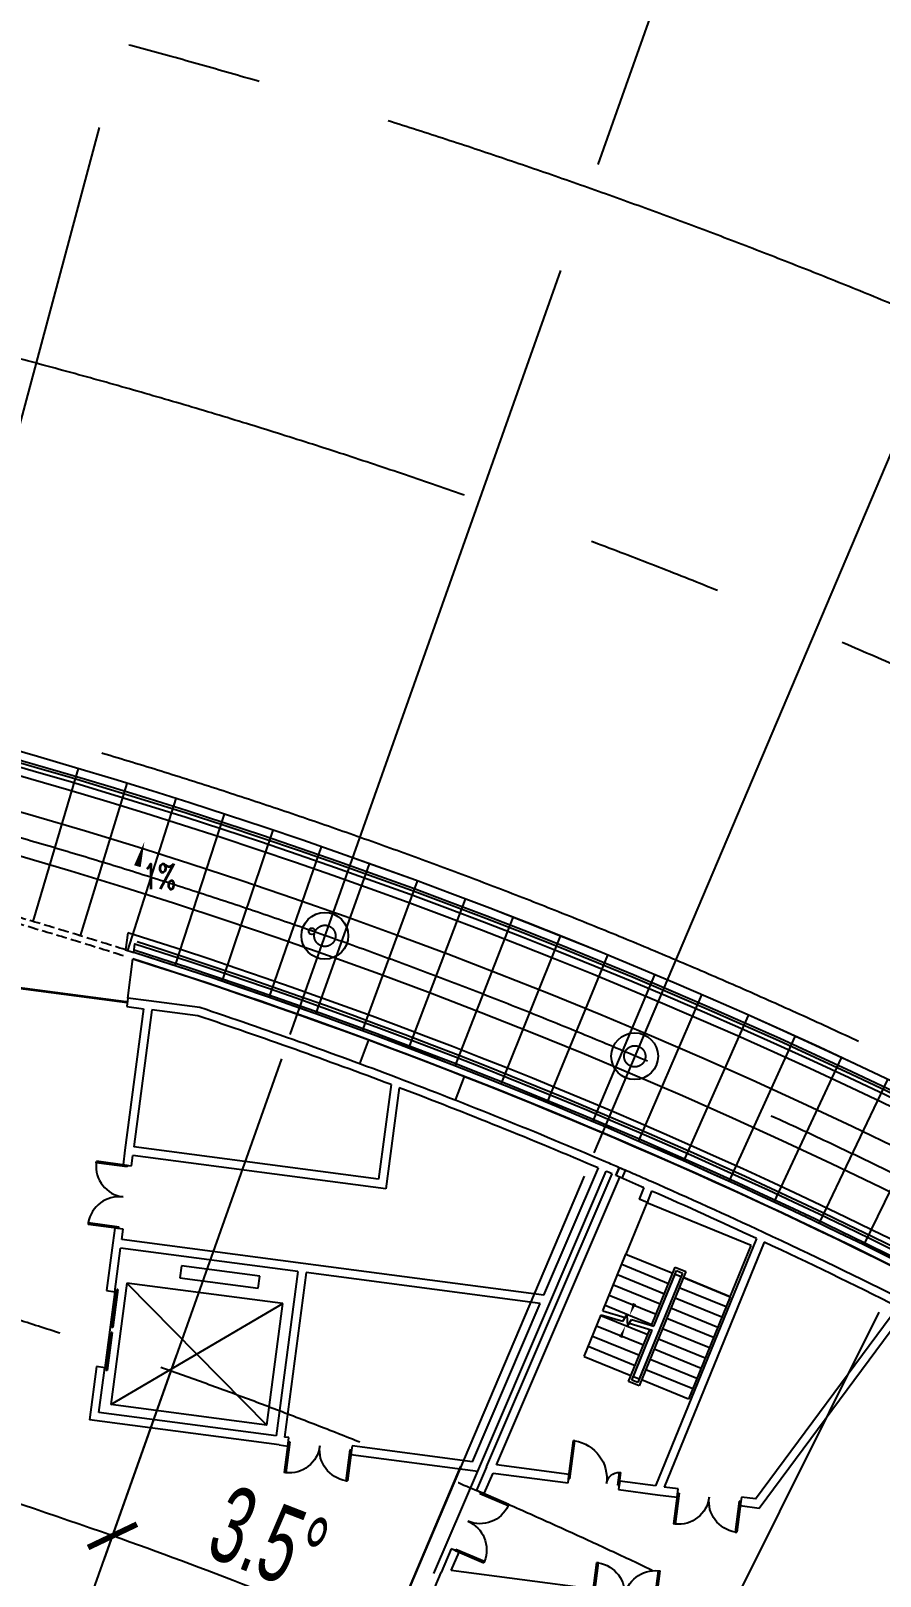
# Model space of a CAD drawing. Extents: x 36903891 to 38126251, y 2073392 to 2924740.
# Drawn here: x 37146958 to 37166918, y 2392205 to 2428526 of the extents above; entities that cross this region are included whole.
import ezdxf
from ezdxf.enums import TextEntityAlignment as Align
from ezdxf.xclip import XClip

# ---------------------------------------------------------------- set-up
doc = ezdxf.new("R2010")
doc.units = 0
doc.header["$LTSCALE"] = 1000
doc.header["$XCLIPFRAME"] = 0
for name, pattern in [('__DASH', [0.35, 0.25, -0.1]), ('CENTER', [2, 1.25, -0.25, 0.25, -0.25]), ('CENTER2', [28.575, 19.05, -3.175, 3.175, -3.175]), ('DASH', [0.35, 0.25, -0.1]), ('HIDDEN', [0.375, 0.25, -0.125])]:
    doc.linetypes.add(name, pattern=pattern)
doc.layers.get('0').update_dxf_attribs({"color": 8})
doc.layers.get('Defpoints').update_dxf_attribs({"color": 8})
for name, color, linetype in [('#幕墙线-平面', 8, 'Continuous'), ('#标注', 8, 'Continuous'), ('#虚线', 8, 'HIDDEN'), ('#轴线', 8, 'CENTER2'), ('1-WIN-1', 8, 'Continuous'), ('A-AL-E', 8, 'Continuous'), ('A-COLS-PLAN-C', 8, 'DASH'), ('A-DETL-ALUM', 8, 'Continuous'), ('A-DIMS-SYMB', 8, 'Continuous'), ('A-FLOR', 8, 'Continuous'), ('A-FLOR-UNDR', 8, '__DASH'), ('A-GRID', 8, 'CENTER'), ('A-STRS-HRAL', 8, 'Continuous'), ('DIM', 8, 'Continuous'), ('周边建筑', 8, 'Continuous'), ('水-雨水-压力流-标识', 8, 'Continuous')]:
    doc.layers.add(name, color=color, linetype=linetype)
doc.styles.add('#文字', font='jrs.shx', dxfattribs={"width": 0.7, "bigfont": 'hztxt.shx'})
doc.styles.add('_TCH_DIM', font='SIMPLEX', dxfattribs={"bigfont": 'GBCBIG'})
doc.styles.add('JHZX', font='jrs.shx', dxfattribs={"width": 0.6, "bigfont": 'jhz.shx'})
doc.dimstyles.new('JZBZ-600', dxfattribs={"dimscale": 600, "dimtxt": 3, "dimasz": 1.5, "dimexe": 1, "dimexo": 1, "dimgap": 0.5, "dimtad": 1, "dimdec": 0, "dimdsep": 46, "dimtxsty": 'JHZX', "dimblk1": 'ARCHTICK', "dimblk2": 'ARCHTICK', "dimsah": 1, "dimcen": 0, "dimclrd": 1, "dimclre": 1, "dimclrt": 2, "dimadec": 1, "dimazin": 2, "dimtfac": 1, "dimtdec": 0, "dimtix": 1, "dimtmove": 0, "dimatfit": 3, "dimfxl": 1, "dimtolj": 1, "dimlwd": -1, "dimlwe": -1, "dimarcsym": 1})

# ---------------------------------------------------------------- blocks, each defined once
blk = doc.blocks.new('_ARCHTICK')
at = {"color": 0, "linetype": 'ByBlock', "const_width": 0.15}
blk.add_lwpolyline([(-0.5, -0.5), (0.5, 0.5)], dxfattribs=at)
blk = doc.blocks.new('*D70')
at = {"layer": '#标注', "transparency": 16777216}
for p, q in [((36822289, 3036391), (36818116, 3024608)), ((36829399, 3033626), (36824514, 3022120))]:
    blk.add_line(p, q, dxfattribs=at)
blk.add_arc((36780595, 2918663), 112993, 66.99784, 70.49793, dxfattribs=at)
at = {"layer": 'Defpoints', "color": 0, "transparency": 16777216}
for p in [(36822490, 3036956), (36829633, 3034178), (36822622, 3023549), (36780595, 2918663)]:
    blk.add_point(p, dxfattribs=at)
at = {"layer": '#标注', "transparency": 16777216, "xscale": 900, "yscale": 900, "zscale": 900}
for p, rotation in [((36818317, 3025174), 160.4979315301187), ((36824749, 3022672), 336.9978436474349)]:
    blk.add_blockref('_ARCHTICK', p, dxfattribs=dict(at, rotation=rotation))
at = {"layer": '#标注', "transparency": 16777216, "insert": (36821987, 3025090), "char_height": 1800, "attachment_point": 5, "rotation": 338.7479, "style": 'JHZX'}
blk.add_mtext('\\A1;3.5°', dxfattribs=at)
blk = doc.blocks.new('*D71')
at = {"layer": '#标注', "transparency": 16777216}
for p, q in [((36812924, 3039299), (36809688, 3027225)), ((36822289, 3036391), (36818116, 3024608))]:
    blk.add_line(p, q, dxfattribs=at)
blk.add_arc((36780595, 2918663), 112993, 70.49793, 74.99806, dxfattribs=at)
at = {"layer": 'Defpoints', "color": 0, "transparency": 16777216}
for p in [(36813079, 3039879), (36822490, 3036956), (36815516, 3026124), (36780595, 2918663)]:
    blk.add_point(p, dxfattribs=at)
at = {"layer": '#标注', "transparency": 16777216, "xscale": 900, "yscale": 900, "zscale": 900}
for p, rotation in [((36809843, 3027805), 164.9980558119655), ((36818317, 3025174), 340.4979315301332)]:
    blk.add_blockref('_ARCHTICK', p, dxfattribs=dict(at, rotation=rotation))
at = {"layer": '#标注', "transparency": 16777216, "insert": (36814462, 3027718), "char_height": 1800, "attachment_point": 5, "rotation": 342.748, "style": 'JHZX'}
blk.add_mtext('\\A1;4.5°', dxfattribs=at)
blk = doc.blocks.new('*D186')
at = {"layer": '#标注', "transparency": 16777216}
for p, q in [((36836326, 3030432), (36830748, 3019245)), ((36843046, 3026821), (36836795, 3015996))]:
    blk.add_line(p, q, dxfattribs=at)
blk.add_arc((36780595, 2918663), 112993, 59.99769, 63.49776, dxfattribs=at)
at = {"layer": 'Defpoints', "color": 0, "transparency": 16777216}
for p in [(36836594, 3030969), (36843346, 3027341), (36835091, 3017646), (36780595, 2918663)]:
    blk.add_point(p, dxfattribs=at)
at = {"layer": '#标注', "transparency": 16777216, "xscale": 900, "yscale": 900, "zscale": 900}
for p, rotation in [((36831016, 3019782), 153.4977638093821), ((36837095, 3016515), 329.9976923137764)]:
    blk.add_blockref('_ARCHTICK', p, dxfattribs=dict(at, rotation=rotation))
at = {"layer": '#标注', "transparency": 16777216, "insert": (36834649, 3019252), "char_height": 1800, "attachment_point": 5, "rotation": 331.7477, "style": 'JHZX'}
blk.add_mtext('\\A1;3.5°', dxfattribs=at)
blk = doc.blocks.new('*D187')
at = {"layer": '#标注', "transparency": 16777216}
for p, q in [((36829399, 3033626), (36824514, 3022120)), ((36836326, 3030432), (36830748, 3019245))]:
    blk.add_line(p, q, dxfattribs=at)
blk.add_arc((36780595, 2918663), 112993, 63.49776, 66.99784, dxfattribs=at)
at = {"layer": 'Defpoints', "color": 0, "transparency": 16777216}
for p in [(36829633, 3034178), (36836594, 3030969), (36828947, 3020788), (36780595, 2918663)]:
    blk.add_point(p, dxfattribs=at)
at = {"layer": '#标注', "transparency": 16777216, "xscale": 900, "yscale": 900, "zscale": 900}
for p, rotation in [((36824749, 3022672), 156.9978436474479), ((36831016, 3019782), 333.497763809405)]:
    blk.add_blockref('_ARCHTICK', p, dxfattribs=dict(at, rotation=rotation))
at = {"layer": '#标注', "transparency": 16777216, "insert": (36828407, 3022365), "char_height": 1800, "attachment_point": 5, "rotation": 335.2478, "style": 'JHZX'}
blk.add_mtext('\\A1;3.5°', dxfattribs=at)
blk = doc.blocks.new('*D194')
at = {"layer": '#标注', "transparency": 16777216}
for p, q in [((36697229, 3039962), (36687879, 3053567)), ((36885580, 3021821), (36897355, 3033391))]:
    blk.add_line(p, q, dxfattribs=at)
blk.add_arc((36780595, 2918663), 163093, 44.49717, 124.49963, dxfattribs=at)
at = {"layer": 'Defpoints', "color": 0, "transparency": 16777216}
for p in [(36833249, 3073022), (36697569, 3039468), (36885152, 3021400), (36780595, 2918663)]:
    blk.add_point(p, dxfattribs=at)
at = {"layer": '#标注', "transparency": 16777216, "xscale": 900, "yscale": 900, "zscale": 900}
for p, rotation in [((36688219, 3053073), 214.4996298123025), ((36896927, 3032971), 314.4971693134276)]:
    blk.add_blockref('_ARCHTICK', p, dxfattribs=dict(at, rotation=rotation))
at = {"layer": '#标注', "transparency": 16777216, "insert": (36796346, 3082199), "char_height": 1800, "attachment_point": 5, "rotation": 354.4984, "style": 'JHZX'}
blk.add_mtext('\\A1;80°', dxfattribs=at)
blk = doc.blocks.new('*D228')
at = {"layer": '#标注', "transparency": 16777216}
for p, q in [((36829734, 3057411), (36833907, 3069194)), ((36838113, 3054153), (36842998, 3065659))]:
    blk.add_line(p, q, dxfattribs=at)
blk.add_arc((36780595, 2918663), 159093, 66.99784, 70.49793, dxfattribs=at)
at = {"layer": 'Defpoints', "color": 0, "transparency": 16777216}
for p in [(36839768, 3066342), (36829534, 3056846), (36837879, 3053600), (36780595, 2918663)]:
    blk.add_point(p, dxfattribs=at)
at = {"layer": '#标注', "transparency": 16777216, "xscale": 900, "yscale": 900, "zscale": 900}
for p, rotation in [((36833707, 3068629), 160.4979315301243), ((36842763, 3065107), 336.9978436474394)]:
    blk.add_blockref('_ARCHTICK', p, dxfattribs=dict(at, rotation=rotation))
at = {"layer": '#标注', "transparency": 16777216, "insert": (36838697, 3068055), "char_height": 1800, "attachment_point": 5, "rotation": 338.7479, "style": 'JHZX'}
blk.add_mtext('\\A1;3.5°', dxfattribs=at)
blk = doc.blocks.new('*D229')
at = {"layer": '#标注', "transparency": 16777216}
for p, q in [((36818696, 3060839), (36821932, 3072913)), ((36829734, 3057411), (36833907, 3069194))]:
    blk.add_line(p, q, dxfattribs=at)
blk.add_arc((36780595, 2918663), 159093, 70.49793, 74.99806, dxfattribs=at)
at = {"layer": 'Defpoints', "color": 0, "transparency": 16777216}
for p in [(36829763, 3069968), (36818541, 3060260), (36829534, 3056846), (36780595, 2918663)]:
    blk.add_point(p, dxfattribs=at)
at = {"layer": '#标注', "transparency": 16777216, "xscale": 900, "yscale": 900, "zscale": 900}
for p, rotation in [((36821776, 3072334), 164.9980558119537), ((36833707, 3068629), 340.4979315301207)]:
    blk.add_blockref('_ARCHTICK', p, dxfattribs=dict(at, rotation=rotation))
at = {"layer": '#标注', "transparency": 16777216, "insert": (36828134, 3071744), "char_height": 1800, "attachment_point": 5, "rotation": 342.748, "style": 'JHZX'}
blk.add_mtext('\\A1;4.5°', dxfattribs=at)
blk = doc.blocks.new('*D230')
at = {"layer": '#标注', "transparency": 16777216}
for p, q in [((36809945, 3062900), (36812438, 3075149)), ((36818696, 3060839), (36821932, 3072913))]:
    blk.add_line(p, q, dxfattribs=at)
blk.add_arc((36780595, 2918663), 159093, 74.99806, 78.49816, dxfattribs=at)
at = {"layer": 'Defpoints', "color": 0, "transparency": 16777216}
for p in [(36818639, 3073140), (36809825, 3062312), (36818541, 3060260), (36780595, 2918663)]:
    blk.add_point(p, dxfattribs=at)
at = {"layer": '#标注', "transparency": 16777216, "xscale": 900, "yscale": 900, "zscale": 900}
for p, rotation in [((36812318, 3074561), 168.4981608052581), ((36821776, 3072334), 344.9980558119641)]:
    blk.add_blockref('_ARCHTICK', p, dxfattribs=dict(at, rotation=rotation))
at = {"layer": '#标注', "transparency": 16777216, "insert": (36817339, 3074688), "char_height": 1800, "attachment_point": 5, "rotation": 346.7481, "style": 'JHZX'}
blk.add_mtext('\\A1;3.5°', dxfattribs=at)
blk = doc.blocks.new('*D53')
at = {"layer": '#标注', "transparency": 16777216}
for p, q in [((36709851, 3021595), (36719200, 3007992)), ((36869683, 3006201), (36857910, 2994633))]:
    blk.add_line(p, q, dxfattribs=at)
blk.add_arc((36780595, 2918663), 108993, 44.49706, 124.5, dxfattribs=at)
at = {"layer": 'Defpoints', "color": 0, "transparency": 16777216}
for p in [(36709511, 3022089), (36815783, 3021819), (36870111, 3006621), (36780595, 2918663)]:
    blk.add_point(p, dxfattribs=at)
at = {"layer": '#标注', "transparency": 16777216, "xscale": 900, "yscale": 900, "zscale": 900}
for p, rotation in [((36718860, 3008487), 214.4999999999928), ((36858338, 2995053), 314.497058791603)]:
    blk.add_blockref('_ARCHTICK', p, dxfattribs=dict(at, rotation=rotation))
at = {"layer": '#标注', "transparency": 16777216, "insert": (36791159, 3028348), "char_height": 1800, "attachment_point": 5, "rotation": 354.4985, "style": 'JHZX'}
blk.add_mtext('\\A1;80°', dxfattribs=at)
blk = doc.blocks.new('*U51')
blk.add_line((0, -20), (0, 0))
blk.add_circle((0, -24), 4)
at = {"style": 'JHZX', "width": 0.75}
blk.add_attdef('AXES', text='', height=4, dxfattribs=at).set_placement((0, -24), align=Align.MIDDLE_CENTER)
blk = doc.blocks.new('DOTE-11')
at = {"layer": '#虚线', "ltscale": 20}
for radius in [117100, 109300]:
    blk.add_arc((36780599, 2918657), radius, 53.5, 124.5, dxfattribs=at)
at = {"layer": '#轴线'}
for p, q in [((36813080, 3039881), (36818541, 3060262)), ((36822491, 3036959), (36829535, 3056848)), ((36829635, 3034181), (36837880, 3053603))]:
    blk.add_line(p, q, dxfattribs=at)
for radius, end in [(146600, 183.99981), (138800, 210.18842), (130400, 210.32938), (127950, 210.37401)]:
    blk.add_arc((36780599, 2918657), radius, 324.5, end, dxfattribs=at)
blk = doc.blocks.new('A$C80b62fe7')
at = {"layer": '#幕墙线-平面'}
for points in [[(156682, 309519), (146575, 295350, -0.411969), (145673, 295196, 0.115883), (90522, 317300, -0.402156), (89974, 318013), (90922, 326673)], [(156893, 309368), (146787, 295199, -0.411969), (145523, 294983, 0.115883), (90483, 317043, -0.402156), (89715, 318042), (90635, 326443)], [(110139, 239993), (147053, 289879, 0.084509), (109349, 309336, 0.084509)], [(109930, 240147), (146690, 289826, 0.083994), (109271, 309089, 0.083994)]]:
    blk.add_lwpolyline(points, format="xyb", dxfattribs=at)
for radius, start, end in [(128529, 333.50225, 195.7758), (127529, 333.53985, 195.7884)]:
    blk.add_arc((71052, 188867), radius, start, end, dxfattribs=at)
blk = doc.blocks.new('DASWQE')
at = {"layer": '#幕墙线-平面', "ltscale": 10}
for points in [[(36913, 124545), (35848, 120949)], [(38062, 124199), (36963, 120613)], [(39208, 123842), (38076, 120267)], [(40350, 123474), (39185, 119910)], [(41489, 123096), (40291, 119543)], [(42624, 122708), (41394, 119165)], [(43756, 122309), (42493, 118778)], [(44884, 121899), (43588, 118380)], [(46008, 121479), (44680, 117972)], [(47129, 121049), (45768, 117555)], [(48245, 120609), (46852, 117127)], [(49357, 120158), (47932, 116689)], [(50465, 119697), (49008, 116241)], [(51568, 119225), (50080, 115784)], [(52667, 118744), (51147, 115316)], [(53762, 118252), (52210, 114839)], [(54852, 117751), (53269, 114351)], [(55938, 117239), (54323, 113855)], [(57018, 116717), (55372, 113348)]]:
    blk.add_lwpolyline(points, dxfattribs=at)
at = {"layer": 'DIM', "ltscale": 10}
blk.add_blockref('A$C80b62fe7', (-71047, -188863), dxfattribs=at)
blk = doc.blocks.new('雨水立管')
blk.add_circle((0, 0), 50)
blk = doc.blocks.new('雨水')
at = {"layer": '水-雨水-压力流-标识', "xscale": 1.5, "yscale": 1.5, "zscale": 1.5}
blk.add_blockref('雨水立管', (35690377, 3039376), dxfattribs=at)
blk = doc.blocks.new('800柱子')
at = {"layer": 'A-DETL-ALUM', "ltscale": 0.3}
blk.add_circle((35572079, 2737405), 550, dxfattribs=at)
blk = doc.blocks.new('$DORLIB2D$00000127')
for points in [[(-0.533, 0.795), (-0.533, 0.69)], [(-0.033, 0.795), (-0.533, 0.795)], [(-0.033, 0.69), (-0.533, 0.69)], [(-0.033, 0.795), (-0.033, 0.69)], [(0.533, 0.795), (0.033, 0.795)], [(0.033, 0.795), (0.033, 0.69)], [(0.533, 0.69), (0.033, 0.69)], [(0.533, 0.795), (0.533, 0.69)], [(0.5, 0.5), (-0.5, 0.5)]]:
    blk.add_lwpolyline(points)
blk = doc.blocks.new('$DorLib2D$00000002')
at = {"layer": '1-WIN-1'}
for p, q in [((-0.5, 0), (-0.5, 0.4875)), ((-0.475, 0.4875), (-0.5, 0.4875)), ((-0.475, 0), (-0.475, 0.4875)), ((0.475, 0), (0.475, 0.4875)), ((0.475, 0.4875), (0.5, 0.4875)), ((0.5, 0), (0.5, 0.4875)), ((-0.5, 0), (-0.475, 0)), ((0.5, 0), (0.475, 0))]:
    blk.add_line(p, q, dxfattribs=at)
for centre, start, end in [((-0.4875, 0), 0, 88.53072), ((0.4875, 0), 91.46928, 180)]:
    blk.add_arc(centre, 0.4875, start, end, dxfattribs=at)
blk = doc.blocks.new('$DorLib2D$00000225')
for p, q in [((0.475, -0.001), (0.475, 0.752)), ((0.475, 0.752), (0.5, 0.752)), ((0.5, -0.001), (0.5, 0.752)), ((-0.5, 0), (-0.5, 0.252)), ((-0.475, 0.252), (-0.5, 0.252)), ((-0.475, 0), (-0.475, 0.252)), ((-0.475, 0), (-0.5, 0)), ((0.475, -0.001), (0.5, -0.001))]:
    blk.add_line(p, q)
for centre, radius, start, end in [((0.505, -0.002), 0.755, 92.2493, 179.7238), ((-0.501, 0.003), 0.251, 359.7899, 84.0974)]:
    blk.add_arc(centre, radius, start, end)
blk = doc.blocks.new('$DorLib2D$00000213')
at = {"const_width": 0.02}
blk.add_lwpolyline([(0.5, 0), (-0.5, 0)], dxfattribs=at)
blk = doc.blocks.new('123')
at = {"layer": '周边建筑'}
for p, q in [((34994544, 2951650), (34994768, 2952551)), ((34994544, 2951650), (34994495, 2951456)), ((34995029, 2951529), (34994544, 2951650)), ((34996200, 2951237), (34995029, 2951529)), ((34994883, 2951359), (34994072, 2948107)), ((34995077, 2951311), (34994291, 2948156)), ((34994495, 2951456), (34994883, 2951359)), ((34996133, 2951048), (34995077, 2951311)), ((34999789, 2949494), (35000060, 2950030)), ((35000461, 2948927), (34999918, 2946752)), ((35000643, 2948833), (35000064, 2946510)), ((35001921, 2948391), (35002201, 2948921)), ((34994072, 2948107), (34993988, 2947768)), ((34994182, 2947720), (34994242, 2947962)), ((35000064, 2946510), (34994242, 2947962)), ((34999918, 2946752), (34994291, 2948156)), ((34993988, 2947768), (34994182, 2947720)), ((35003468, 2943602), (35005080, 2946429)), ((34993625, 2946313), (34993541, 2945974)), ((34993819, 2946264), (34993625, 2946313)), ((34993759, 2946023), (34993819, 2946264)), ((35001673, 2939749), (35005384, 2946256)), ((35001912, 2939765), (35005558, 2946156)), ((35003604, 2943437), (35005254, 2946330)), ((35005570, 2946380), (35005471, 2946206)), ((35005471, 2946206), (35005570, 2946380)), ((35005606, 2946129), (35005706, 2946302)), ((34993541, 2945974), (34993266, 2944873)), ((34993460, 2944825), (34993710, 2945829)), ((34997786, 2944813), (34993710, 2945829)), ((34997931, 2944983), (34993759, 2946023)), ((35006090, 2945849), (35005950, 2945592)), ((35006263, 2945748), (35006125, 2945496)), ((35006119, 2945485), (35005495, 2944345)), ((35006125, 2945496), (35005950, 2945592)), ((35008444, 2944212), (35006119, 2945485)), ((34993761, 2944997), (34993064, 2942203)), ((34997351, 2944102), (34993761, 2944997)), ((34993761, 2944997), (34996654, 2941307)), ((34995082, 2945255), (34995013, 2944978)), ((34995013, 2944978), (34996818, 2944528)), ((34996887, 2944805), (34995082, 2945255)), ((35003468, 2943602), (34997931, 2944983)), ((34993266, 2944873), (34993460, 2944825)), ((34996818, 2944528), (34996887, 2944805)), ((34997786, 2944813), (34996842, 2941029)), ((34997980, 2944764), (34997036, 2940980)), ((35003365, 2943422), (34997980, 2944764)), ((35004804, 2943083), (35005495, 2944345)), ((35005495, 2944345), (35006539, 2943773)), ((35005495, 2944345), (35006539, 2943773)), ((35008583, 2944363), (35005567, 2938853)), ((35008754, 2944258), (35005767, 2938803)), ((34993064, 2942203), (34997351, 2944102)), ((34996654, 2941307), (34997351, 2944102)), ((35005245, 2943889), (35006289, 2943317)), ((35005370, 2944117), (35006414, 2943545)), ((35005902, 2942610), (35006611, 2943905)), ((35006611, 2943905), (35006848, 2943775)), ((35007819, 2943072), (35008444, 2944212)), ((35005120, 2943661), (35006164, 2943089)), ((35006766, 2943751), (35005431, 2941313)), ((35006848, 2943775), (35005455, 2941231)), ((35006723, 2943672), (35005474, 2941392)), ((35005957, 2942586), (35006635, 2943823)), ((35005957, 2942586), (35006591, 2943744)), ((35006591, 2943744), (35006723, 2943672)), ((35006635, 2943823), (35006766, 2943751)), ((35007819, 2943072), (35006776, 2943644)), ((35006776, 2943644), (35007819, 2943072)), ((35001357, 2939903), (35003365, 2943422)), ((35001456, 2939672), (35003604, 2943437)), ((35004871, 2943204), (35005914, 2942633)), ((35004996, 2943433), (35006039, 2942861)), ((35007570, 2942616), (35006526, 2943188)), ((35007695, 2942844), (35006651, 2943416)), ((34992831, 2943126), (34992525, 2941899)), ((34992767, 2942045), (34993025, 2943078)), ((34993025, 2943078), (34992831, 2943126)), ((35004246, 2942064), (35004756, 2942995)), ((35004746, 2942976), (35005790, 2942405)), ((35004756, 2942995), (35005242, 2942785)), ((35004804, 2943083), (35005306, 2942866)), ((35005242, 2942785), (35005352, 2942925)), ((35005352, 2942925), (35005337, 2942657)), ((35005337, 2942657), (35005453, 2942803)), ((35005453, 2942803), (35005957, 2942586)), ((35007445, 2942388), (35006401, 2942959)), ((35007819, 2943072), (35006571, 2940792)), ((35004496, 2942520), (35005540, 2941949)), ((35004621, 2942748), (35005665, 2942177)), ((35005218, 2941361), (35005854, 2942522)), ((35005300, 2941385), (35005909, 2942498)), ((35005343, 2941464), (35005909, 2942498)), ((35005389, 2942722), (35005909, 2942498)), ((35007195, 2941932), (35006151, 2942503)), ((35007320, 2942160), (35006276, 2942731)), ((34996654, 2941307), (34993064, 2942203)), ((35004246, 2942064), (35005290, 2941493)), ((35004371, 2942292), (35005415, 2941721)), ((35007070, 2941704), (35006026, 2942275)), ((35007868, 2938280), (35011701, 2942390)), ((35007934, 2938057), (35011871, 2942279)), ((34996891, 2940810), (34992525, 2941899)), ((34996842, 2941029), (34992767, 2942045)), ((35006821, 2941248), (35005777, 2941819)), ((35006945, 2941476), (35005902, 2942047)), ((35005455, 2941231), (35005218, 2941361)), ((35005431, 2941313), (35005300, 2941385)), ((35005343, 2941464), (35005474, 2941392)), ((35006571, 2940792), (35005527, 2941363)), ((35006696, 2941020), (35005652, 2941591)), ((34997133, 2940956), (34997036, 2940980)), ((34996891, 2940810), (34997085, 2940762)), ((34997085, 2940762), (34997133, 2940956)), ((34998589, 2940593), (34998540, 2940399)), ((34998540, 2940399), (35001456, 2939672)), ((35001357, 2939903), (34998589, 2940593)), ((35000158, 2937395), (35001456, 2939672)), ((35001673, 2939749), (35001375, 2939228)), ((35001549, 2939128), (35001809, 2939584)), ((35001809, 2939584), (35003534, 2939154)), ((35003582, 2939348), (35001912, 2939765)), ((35001375, 2939228), (35001549, 2939128)), ((35003534, 2939154), (35003582, 2939348)), ((35004746, 2939058), (35004698, 2938864)), ((35004698, 2938864), (35005593, 2938641)), ((35005567, 2938853), (35004746, 2939058)), ((35006090, 2938723), (35005767, 2938803)), ((35005593, 2938641), (35006041, 2938529)), ((35006041, 2938529), (35006090, 2938723)), ((35007545, 2938360), (35007497, 2938166)), ((35007497, 2938166), (35007934, 2938057)), ((35007868, 2938280), (35007545, 2938360)), ((35000632, 2937925), (35000335, 2937403)), ((35000574, 2937419), (35000806, 2937825)), ((35000806, 2937825), (35000632, 2937925)), ((34998880, 2934852), (35000335, 2937403)), ((35003842, 2936604), (35000574, 2937419))]:
    blk.add_line(p, q, dxfattribs=at)
for points, format in [([(34994768, 2952551, -0.066668), (35023206, 2934936, -0.432715), (35023979, 2923298), (35002575, 2900345, -0.3894), (34991787, 2899506, 0.164544), (34944222, 2916271)], "xyb"), ([(35005960, 2940978, 0, 0, 0), (35007583, 2943942, 0, 0, 0), (35006355, 2944615, 0, 0, 0), (35005419, 2942904, 0, 80, 0), (35005563, 2943167, 0, 0, 0)], "xyseb"), ([(35004732, 2941650, 0, 0, 0), (35005294, 2942676, 0, 80, 0), (35005150, 2942413, 0, 0, 0)], "xyseb")]:
    blk.add_lwpolyline(points, format=format, dxfattribs=at)
for centre, radius, start, end in [((34943222, 2837577), 126000, 52.59548, 65.85206), ((34943222, 2837577), 125400, 62.75884, 65.00947), ((34943222, 2837577), 125200, 62.79508, 65.00066), ((34943222, 2837577), 125400, 60.34573, 62.75884), ((34943222, 2837577), 125200, 60.39153, 62.70105), ((34943222, 2837577), 125400, 60.18568, 60.34573), ((34943222, 2837577), 125200, 60.23135, 60.3), ((34943222, 2837577), 125200, 60.11432, 60.18568), ((34943223, 2837579), 125199, 60, 60.13983), ((34943223, 2837579), 125399, 59.99999, 60.18568), ((34943222, 2837577), 125400, 60.11432, 60.18568), ((34943222, 2837577), 125400, 59.81371, 59.99999), ((34943222, 2837577), 125200, 59.8583, 60), ((34943222, 2837577), 125200, 58.53024, 59.76674), ((34943222, 2837577), 125400, 58.48667, 59.81371), ((34943222, 2837577), 125200, 56.84169, 58.4386), ((34943222, 2837577), 125400, 56.78736, 58.48667)]:
    blk.add_arc(centre, radius, start, end, dxfattribs=at)
for name, p, xscale, yscale, zscale, rotation in [('$DorLib2D$00000213', (34993064, 2951916), 3000, 3000, -3000, 346.0000000000178), ('$DorLib2D$00000002', (34993904, 2947016), 1500, 1500, 200, 76.00000000003973), ('$DORLIB2D$00000127', (34993145, 2943975), -1799.999999999998, 199.9999999999998, -1799.999999999998, 256.000000000043), ('$DorLib2D$00000002', (34997837, 2940678), -1500.000000000001, 1500.000000000001, -1500.000000000001, 166.0000000000202), ('$DorLib2D$00000225', (35004140, 2939106), -1200, 1200, 1200, 346.0000000000895), ('$DorLib2D$00000002', (35001091, 2938527), -1500, 1500, 1500, 240.3000000056581), ('$DorLib2D$00000002', (35006793, 2938444), -1500, 1500, 200, 166.0000000000896), ('$DorLib2D$00000002', (35004546, 2936325), -1500, 1500, 1500, 346.0000000000892)]:
    blk.add_blockref(name, p, dxfattribs=dict(at, xscale=xscale, yscale=yscale, zscale=zscale, rotation=rotation))
blk = doc.blocks.new('_YZHK')
blk.add_circle((0, 0), 0.5)
blk = doc.blocks.new('ASDFASD')
at = {"layer": 'A-COLS-PLAN-C', "ltscale": 0.3, "xscale": 500, "yscale": 500, "zscale": 500}
for p in [(35690683, 3039268), (35697967, 3036436)]:
    blk.add_blockref('_YZHK', p, dxfattribs=at)
blk = doc.blocks.new('CXVFG')
at = {"layer": 'A-AL-E'}
for points in [[(39380170.1, 2110360.2), (39370063.7, 2096191.9, -0.4119686), (39368883.4, 2095989.8, 0.1158834), (39313818, 2118059.9, -0.4021558), (39313100.4, 2118992.9), (39314027.3, 2127453.8), (39313818.6, 2127476.7)], [(39380007.2, 2110476.4), (39369900.9, 2096308.1, -0.4119686), (39368998.3, 2096153.5, 0.1158834), (39313848, 2118257.7, -0.4021558), (39313299.2, 2118971.1), (39314247.9, 2127630.8), (39313840.4, 2127675.5)], [(39333255.3, 2041105), (39370015.7, 2090783.8, 0.0839939), (39332596.2, 2110046.4, 0.0839939)], [(39333295.5, 2041075.3), (39370085.4, 2090794, 0.0841108), (39332602.8, 2110096.7, 0.0841108)]]:
    blk.add_lwpolyline(points, format="xyb", dxfattribs=at)
at = {"layer": 'A-DIMS-SYMB'}
blk.add_lwpolyline([(39332494.1, 2111418, 0, 0, 0), (39332845.1, 2112649.3, 0, 160, 0), (39332680.6, 2112072.3, 0, 0, 0)], format="xyseb", dxfattribs=at)
at = {"layer": 'A-FLOR-UNDR'}
for points in [[(39332357.4, 2109964.7, 0.0088299), (39328091.4, 2111230.9, 0.0088299)], [(39332402.6, 2110107.8, 0.0088299), (39328131.5, 2111375.5)]]:
    blk.add_lwpolyline(points, format="xyb", dxfattribs=at)
at = {"layer": 'A-STRS-HRAL'}
blk.add_lwpolyline([(39312793.3, 2118564.7, -0.0004314), (39313015.4, 2118532.7, 0.2670598), (39313795.5, 2117911.6, -0.1158834), (39368797.2, 2095867, 0.2670598), (39369790.3, 2095777.4, -0.0004314), (39369973, 2095647.1, -0.2921177), (39368682.4, 2095703.3, 0.1158834), (39313765.5, 2117713.9, -0.2921177), (39312793.3, 2118564.7, 0.2921177)], format="xyb", dxfattribs=at)
blk.add_lwpolyline([(39332455.6, 2110510.5), (39332402.6, 2110107.8, -0.0004026), (39332596.2, 2110046.4), (39332622.7, 2110247.8, -0.0844613), (39370294.6, 2090824.5), (39369461.9, 2089699.1, -0.0004002), (39369621.6, 2089578.8), (39370573.4, 2090865, 0.0853314)], format="xyb", close=True, dxfattribs=at)
at = {"rotation": 6.500002316919359}
blk.add_blockref('123', (4896998.1, -4785198.4), dxfattribs=at)
at = {"layer": 'A-COLS-PLAN-C'}
blk.add_blockref('ASDFASD', (3646404.7, -928832), dxfattribs=at)
at = {"layer": '水-雨水-压力流-标识'}
for name, p in [('雨水', (3646404.7, -928832)), ('800柱子', (3765006.3, -626966.7)), ('800柱子', (3772289.8, -629799))]:
    blk.add_blockref(name, p, dxfattribs=at)
at = {"layer": 'A-DIMS-SYMB', "style": '_TCH_DIM', "width": 0.705882}
blk.add_text('1%', height=595, dxfattribs=at).set_placement((39332800.6, 2111531.5))
blk = doc.blocks.new('ZW-5001')
at = {"layer": '#标注'}
ref = blk.add_blockref('*U51', (36819819, 3029415.4), dxfattribs=dict(at, xscale=600.0000000000002, yscale=600.0000000000002, rotation=340.4979315303037))
ref.add_attrib('AXES', 'B16', dxfattribs={"layer": '0', "height": 2400, "rotation": 340.49793, "style": '#文字', "width": 0.7}).set_placement((36815011.7, 3015841.5), align=Align.MIDDLE_CENTER)
ref = blk.add_blockref('*U51', (36826507.4, 3026814.5), dxfattribs=dict(at, xscale=600, yscale=600, rotation=336.9979505568422))
ref.add_attrib('AXES', 'B17', dxfattribs={"layer": '0', "height": 2400, "rotation": 336.99795, "style": '#文字', "width": 0.7}).set_placement((36820880.4, 3013559.4), align=Align.MIDDLE_CENTER)
ref = blk.add_blockref('*U51', (36833024.6, 3023810.1), dxfattribs=dict(at, xscale=600.0000000000002, yscale=600.0000000000002, rotation=333.4979695833804))
ref.add_attrib('AXES', 'B18', dxfattribs={"layer": '0', "height": 2400, "rotation": 333.49797, "style": '#文字', "width": 0.7}).set_placement((36826598.9, 3010923.3), align=Align.MIDDLE_CENTER)
for base, p1, p2, picture, middle in [((36833249.5, 3073022.4), (36885151.9, 3021400.4), (36697568.8, 3039467.8), '*D194', (36796346.2, 3082199.2)), ((36818639, 3073140.3), (36818540.8, 3060259.7), (36809825.5, 3062312.2), '*D230', (36817339.3, 3074687.7)), ((36829762.7, 3069967.7), (36829533.7, 3056845.9), (36818540.8, 3060259.7), '*D229', (36828133.8, 3071744.4)), ((36839768.4, 3066342), (36837878.5, 3053600.4), (36829533.7, 3056845.9), '*D228', (36838696.8, 3068055.2)), ((36815515.5, 3026124.5), (36822489.7, 3036956.4), (36813079, 3039878.8), '*D71', (36814461.7, 3027718.4)), ((36815783.2, 3021819.5), (36870111.4, 3006621.3), (36709511.5, 3022089.5), '*D53', (36791159.2, 3028348.4)), ((36822621.9, 3023549.4), (36829633.4, 3034178.1), (36822489.7, 3036956.4), '*D70', (36821986.8, 3025090.2)), ((36828946.8, 3020788), (36836594.1, 3030968.8), (36829633.4, 3034178.1), '*D187', (36828407, 3022364.7)), ((36835091.4, 3017645.6), (36843345.9, 3027340.6), (36836594.1, 3030968.8), '*D186', (36834648.8, 3019252.4))]:
    dim = blk.add_angular_dim_3p(base=base, center=(36780594.8, 2918662.6), p1=p1, p2=p2, dimstyle='JZBZ-600', override={"dimclrd": 256, "dimclre": 256, "dimclrt": 256}, dxfattribs=at)
    dim.commit()
    dim.dimension.update_dxf_attribs({"geometry": picture, "text_midpoint": middle})
blk = doc.blocks.new('FDGFH')
at = {"layer": 'A-FLOR'}
blk.add_blockref('ZW-5001', (-36780599, -2918657), dxfattribs=at)
at = {"layer": 'A-GRID'}
blk.add_blockref('DOTE-11', (-36780599, -2918657), dxfattribs=at)
blk = doc.blocks.new('JUTEWR')
at = {"layer": 'A-STRS-HRAL'}
blk.add_blockref('DASWQE', (36747505, 2929437), dxfattribs=at)
at = {"layer": 'DIM'}
for name, p in [('FDGFH', (36747510, 2929431)), ('CXVFG', (-2546868, 939616))]:
    blk.add_blockref(name, p, dxfattribs=at)

msp = doc.modelspace()

# ---------------------------------------------------------------- block references
at = {"layer": 'DIM'}
ref = msp.add_blockref('JUTEWR', (363648.3, -642797.5), dxfattribs=at)
XClip(ref).set_block_clipping_path([(36540243.0880557299, 2702892.0700622862), (36938694.1744792983, 3117037.741362222)])

doc.saveas('drawing.dxf')
